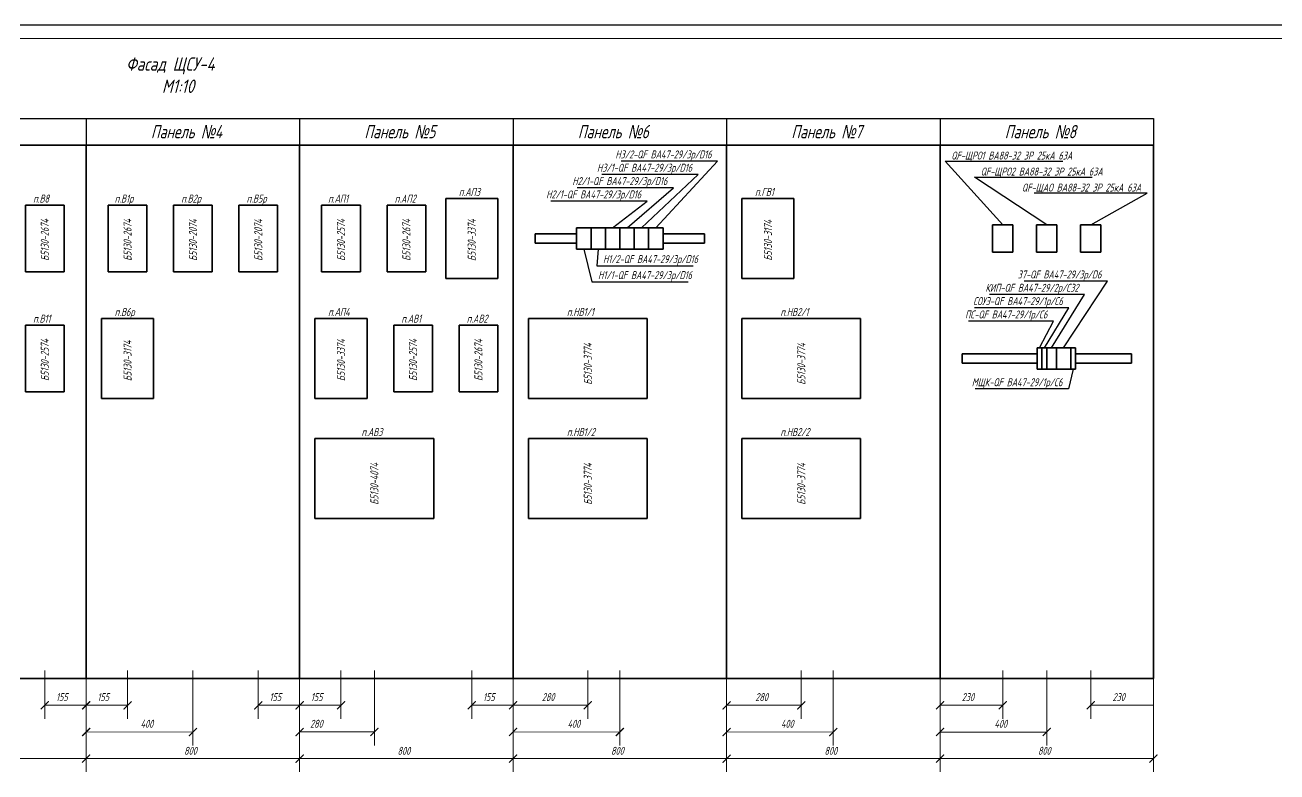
# Model space of a CAD drawing. Header units: millimetres. Extents: x -14296 to 10264, y -13087 to -5602.
# Drawn here: x -6111.9 to -5642.7, y -12772.7 to -12492.7 of the extents above; entities that cross this region are included whole.
import ezdxf
from ezdxf import colors
from ezdxf.entities.mleader import LeaderData, LeaderLine
from ezdxf.math import Vec2, Vec3

# ---------------------------------------------------------------- set-up
doc = ezdxf.new("R2010")
doc.units = ezdxf.units.MM
for name, color, linetype, lineweight in [('Линия выноска', 137, 'Continuous', 25), ('Размерная', 4, 'Continuous', 25), ('Рамка толстая', 7, 'Continuous', 15), ('Рамка тонкая', 5, 'Continuous', 25), ('Текст', 7, 'Continuous', 20), ('Элемент эл. схем', 7, 'Continuous', 35)]:
    doc.layers.add(name, color=color, linetype=linetype, lineweight=lineweight)
doc.styles.add('GOST', font='GOST.shx', dxfattribs={"oblique": 15, "height": 3.5})
doc.styles.add('Simplex', font='simplex.shx', dxfattribs={"width": 0.7, "oblique": 15})

# ---------------------------------------------------------------- blocks, each defined once
blk = doc.blocks.new('_ArchTick')
at = {"color": 0, "const_width": 0.15}
blk.add_lwpolyline([(-0.5, -0.5), (0.5, 0.5)], dxfattribs=at)
blk = doc.blocks.new('A$C5FA843D6')
at = {"layer": 'Рамка толстая'}
blk.add_line((1256, 589), (20, 589), dxfattribs=at)
at = {"layer": 'Рамка тонкая'}
blk.add_line((1261, 594), (0, 594), dxfattribs=at)
blk = doc.blocks.new('_None')

msp = doc.modelspace()

# ---------------------------------------------------------------- linework, layer by layer
at = {"layer": 'Размерная', "lineweight": 18}
for p, q in [((-6104.49835, -12734.75121), (-6104.4964, -12752.75829)), ((-6088.9972, -12734.74064), (-6088.99768, -12772.73634)), ((-6088.9972, -12734.74064), (-6088.99768, -12772.73634)), ((-6088.9972, -12734.74064), (-6088.99768, -12772.73634)), ((-6088.9972, -12734.74064), (-6088.99768, -12772.73634)), ((-6073.49613, -12734.75221), (-6073.49807, -12752.75929)), ((-6048.99684, -12734.75081), (-6048.99878, -12762.75931)), ((-6024.49835, -12734.75221), (-6024.4964, -12752.75929)), ((-6008.9972, -12734.74064), (-6008.99768, -12772.73634)), ((-6008.9972, -12734.74064), (-6008.99768, -12772.73634)), ((-6008.9972, -12734.74064), (-6008.99768, -12772.73634)), ((-6008.9972, -12734.74064), (-6008.99768, -12772.73634)), ((-5993.49613, -12734.75121), (-5993.49807, -12752.75829)), ((-5980.99671, -12734.74981), (-5980.99865, -12762.7583)), ((-5944.49835, -12734.75121), (-5944.4964, -12752.75829)), ((-5928.9972, -12734.74064), (-5928.99768, -12772.73634)), ((-5928.9972, -12734.74064), (-5928.99768, -12772.73634)), ((-5928.9972, -12734.74064), (-5928.99768, -12772.73634)), ((-5928.9972, -12734.74064), (-5928.99768, -12772.73634)), ((-5900.99639, -12734.75422), (-5900.99833, -12752.7613)), ((-5888.99684, -12734.75282), (-5888.99878, -12762.76132)), ((-5848.9972, -12734.74064), (-5848.99768, -12772.73634)), ((-5848.9972, -12734.74064), (-5848.99768, -12772.73634)), ((-5848.9972, -12734.74064), (-5848.99768, -12772.73634)), ((-5848.9972, -12734.74064), (-5848.99768, -12772.73634)), ((-5820.99639, -12734.75422), (-5820.99833, -12752.7613)), ((-5808.99684, -12734.75282), (-5808.99878, -12762.76132)), ((-5768.9972, -12734.74064), (-5768.99768, -12772.73634)), ((-5768.9972, -12734.74064), (-5768.99768, -12772.73634)), ((-5768.9972, -12734.74064), (-5768.99768, -12772.73634)), ((-5768.9972, -12734.74064), (-5768.99768, -12772.73634)), ((-5745.4994, -12734.75523), (-5745.50134, -12752.76231)), ((-5728.99684, -12734.75383), (-5728.99878, -12762.76232)), ((-5712.4898, -12734.7559), (-5712.49174, -12752.76298)), ((-5688.9972, -12734.74064), (-5688.99768, -12772.73634)), ((-5688.9972, -12734.74064), (-5688.99768, -12772.73634)), ((-5688.9972, -12734.74064), (-5688.99768, -12772.73634)), ((-5688.9972, -12734.74064), (-5688.99768, -12772.73634)), ((-6088.99859, -12747.75121), (-6104.49801, -12747.75018)), ((-6088.99859, -12747.75121), (-6104.49801, -12747.75018)), ((-6088.99859, -12747.75121), (-6104.49694, -12747.75122)), ((-6088.99588, -12747.75221), (-6073.49646, -12747.75118)), ((-6088.99588, -12747.75221), (-6073.49646, -12747.75118)), ((-6088.99588, -12747.75221), (-6073.49753, -12747.75223)), ((-6008.99859, -12747.75221), (-6024.49801, -12747.75118)), ((-6008.99859, -12747.75221), (-6024.49801, -12747.75118)), ((-6008.99859, -12747.75221), (-6024.49694, -12747.75223)), ((-6008.99588, -12747.75121), (-5993.49646, -12747.75018)), ((-6008.99588, -12747.75121), (-5993.49646, -12747.75018)), ((-6008.99588, -12747.75121), (-5993.49753, -12747.75122)), ((-5928.99859, -12747.75121), (-5944.49801, -12747.75018)), ((-5928.99859, -12747.75121), (-5944.49801, -12747.75018)), ((-5928.99859, -12747.75121), (-5944.49694, -12747.75122)), ((-5928.99465, -12747.75422), (-5913.49523, -12747.75319)), ((-5928.99465, -12747.75422), (-5913.49523, -12747.75319)), ((-5928.99465, -12747.75422), (-5900.99779, -12747.75472)), ((-5848.99465, -12747.75422), (-5820.99779, -12747.75472)), ((-5768.99736, -12747.75794), (-5753.49794, -12747.75692)), ((-5768.99736, -12747.75794), (-5753.49794, -12747.75692)), ((-5768.99736, -12747.75794), (-5745.50446, -12747.75796)), ((-5712.49121, -12747.75594), (-5696.99179, -12747.75491)), ((-5712.49121, -12747.75594), (-5696.99179, -12747.75491)), ((-5712.49121, -12747.75594), (-5688.9983, -12747.75595)), ((-6088.99589, -12757.75223), (-6048.99843, -12757.7552)), ((-6008.99589, -12757.75122), (-5980.9983, -12757.75145)), ((-5928.99589, -12757.75424), (-5888.99843, -12757.75721)), ((-5848.99589, -12757.75424), (-5808.99843, -12757.75721)), ((-5768.99589, -12757.75524), (-5728.99843, -12757.75821)), ((-6168.99773, -12767.73634), (-6088.99773, -12767.73734)), ((-6088.99773, -12767.73634), (-6008.99773, -12767.73734)), ((-6008.99773, -12767.73634), (-5928.99773, -12767.73734)), ((-5928.99773, -12767.73634), (-5848.99773, -12767.73734)), ((-5848.99773, -12767.73634), (-5768.99773, -12767.73734)), ((-5768.99773, -12767.73634), (-5688.99773, -12767.73734))]:
    msp.add_line(p, q, dxfattribs=at)
at = {"layer": 'Рамка тонкая'}
for p, q in [((-6168.99724, -12527.74064), (-6088.99724, -12527.74064)), ((-6088.99724, -12527.74064), (-6008.99724, -12527.74064)), ((-6088.99724, -12527.74064), (-6088.99724, -12537.74064)), ((-6008.99724, -12527.74064), (-5928.99724, -12527.74064)), ((-6008.99724, -12527.74064), (-6008.99724, -12537.74064)), ((-5928.99724, -12527.74064), (-5848.99724, -12527.74064)), ((-5928.99724, -12527.74064), (-5928.99724, -12537.74064)), ((-5848.99724, -12527.74064), (-5768.99724, -12527.74064)), ((-5848.99724, -12527.74064), (-5848.99724, -12537.74064)), ((-5768.99724, -12527.74064), (-5688.99724, -12527.74064)), ((-5768.99724, -12527.74064), (-5768.99724, -12537.74064)), ((-5688.99724, -12527.74064), (-5688.99724, -12537.74064))]:
    msp.add_line(p, q, dxfattribs=at)
at = {"layer": 'Элемент эл. схем'}
for p, q in [((-6088.99724, -12537.74064), (-6168.99724, -12537.74064)), ((-6088.99724, -12537.74064), (-6088.99724, -12737.74064)), ((-6008.99724, -12537.74064), (-6088.99724, -12537.74064)), ((-6008.99724, -12537.74064), (-6008.99724, -12737.74064)), ((-5928.99724, -12537.74064), (-6008.99724, -12537.74064)), ((-5928.99724, -12537.74064), (-5928.99724, -12737.74064)), ((-5848.99724, -12537.74064), (-5928.99724, -12537.74064)), ((-5848.99724, -12537.74064), (-5848.99724, -12737.74064)), ((-5768.99724, -12537.74064), (-5848.99724, -12537.74064)), ((-5768.99724, -12537.74064), (-5768.99724, -12737.74064)), ((-5688.99724, -12537.74064), (-5768.99724, -12537.74064)), ((-5688.99724, -12537.74064), (-5688.99724, -12737.74064)), ((-5954.2521, -12557.74076), (-5954.2521, -12587.74076)), ((-5934.7521, -12557.74076), (-5954.2521, -12557.74076)), ((-5934.7521, -12587.74076), (-5934.7521, -12557.74076)), ((-5843.24671, -12557.74076), (-5843.24671, -12587.74076)), ((-5823.74671, -12557.74076), (-5843.24671, -12557.74076)), ((-5823.74671, -12587.74076), (-5823.74671, -12557.74076)), ((-6111.7521, -12560.23949), (-6111.7521, -12585.23949)), ((-6097.2521, -12560.23949), (-6111.7521, -12560.23949)), ((-6097.2521, -12585.23949), (-6097.2521, -12560.23949)), ((-6080.74671, -12560.23949), (-6080.74671, -12585.23949)), ((-6066.24671, -12560.23949), (-6080.74671, -12560.23949)), ((-6066.24671, -12585.23949), (-6066.24671, -12560.23949)), ((-6056.24684, -12560.23949), (-6056.24684, -12585.23949)), ((-6041.74684, -12560.23949), (-6056.24684, -12560.23949)), ((-6041.74684, -12585.23949), (-6041.74684, -12560.23949)), ((-6031.7521, -12560.23949), (-6031.7521, -12585.23949)), ((-6017.2521, -12560.23949), (-6031.7521, -12560.23949)), ((-6017.2521, -12585.23949), (-6017.2521, -12560.23949)), ((-6000.74671, -12560.24076), (-6000.74671, -12585.24076)), ((-5986.24671, -12560.24076), (-6000.74671, -12560.24076)), ((-5986.24671, -12585.24076), (-5986.24671, -12560.24076)), ((-5976.24684, -12560.24076), (-5976.24684, -12585.24076)), ((-5961.74684, -12560.24076), (-5976.24684, -12560.24076)), ((-5961.74684, -12585.24076), (-5961.74684, -12560.24076)), ((-5905.1994, -12568.74076), (-5905.1994, -12576.74076)), ((-5903.3994, -12568.74076), (-5905.1994, -12568.74076)), ((-5901.5994, -12568.74076), (-5903.3994, -12568.74076)), ((-5899.7994, -12568.74076), (-5901.5994, -12568.74076)), ((-5899.7994, -12568.74076), (-5899.7994, -12576.74076)), ((-5899.7994, -12568.74076), (-5899.7994, -12576.74076)), ((-5897.9994, -12568.74076), (-5899.7994, -12568.74076)), ((-5896.1994, -12568.74076), (-5897.9994, -12568.74076)), ((-5894.3994, -12568.74076), (-5896.1994, -12568.74076)), ((-5894.3994, -12568.74076), (-5894.3994, -12576.74076)), ((-5894.3994, -12568.74076), (-5894.3994, -12576.74076)), ((-5892.5994, -12568.74076), (-5894.3994, -12568.74076)), ((-5890.7994, -12568.74076), (-5892.5994, -12568.74076)), ((-5888.9994, -12568.74076), (-5890.7994, -12568.74076)), ((-5888.9994, -12568.74076), (-5888.9994, -12576.74076)), ((-5888.9994, -12568.74076), (-5888.9994, -12576.74076)), ((-5887.1994, -12568.74076), (-5888.9994, -12568.74076)), ((-5885.3994, -12568.74076), (-5887.1994, -12568.74076)), ((-5883.5994, -12568.74076), (-5885.3994, -12568.74076)), ((-5883.5994, -12568.74076), (-5883.5994, -12576.74076)), ((-5883.5994, -12568.74076), (-5883.5994, -12576.74076)), ((-5881.7994, -12568.74076), (-5883.5994, -12568.74076)), ((-5879.9994, -12568.74076), (-5881.7994, -12568.74076)), ((-5878.1994, -12568.74076), (-5879.9994, -12568.74076)), ((-5878.1994, -12568.74076), (-5878.1994, -12576.74076)), ((-5878.1994, -12568.74076), (-5878.1994, -12576.74076)), ((-5876.3994, -12568.74076), (-5878.1994, -12568.74076)), ((-5874.5994, -12568.74076), (-5876.3994, -12568.74076)), ((-5872.7994, -12568.74076), (-5874.5994, -12568.74076)), ((-5872.7994, -12568.74076), (-5872.7994, -12576.74076)), ((-5872.7994, -12568.74076), (-5872.7994, -12576.74076)), ((-5741.6994, -12567.64076), (-5749.2994, -12567.64076)), ((-5749.2994, -12567.64076), (-5749.2994, -12577.84076)), ((-5741.6994, -12577.84076), (-5741.6994, -12567.64076)), ((-5725.1994, -12567.64076), (-5732.7994, -12567.64076)), ((-5732.7994, -12567.64076), (-5732.7994, -12577.84076)), ((-5725.1994, -12577.84076), (-5725.1994, -12567.64076)), ((-5708.6994, -12567.64076), (-5716.2994, -12567.64076)), ((-5716.2994, -12567.64076), (-5716.2994, -12577.84076)), ((-5708.6994, -12577.84076), (-5708.6994, -12567.64076)), ((-5920.74671, -12574.49076), (-5920.74671, -12570.99076)), ((-5920.74671, -12570.99076), (-5905.1994, -12570.99076)), ((-5872.7994, -12570.99076), (-5857.2521, -12570.99076)), ((-5857.2521, -12570.99076), (-5857.2521, -12574.49076)), ((-5905.1994, -12574.49076), (-5920.74671, -12574.49076)), ((-5905.1994, -12576.74076), (-5903.3994, -12576.74076)), ((-5903.3994, -12576.74076), (-5901.5994, -12576.74076)), ((-5901.5994, -12576.74076), (-5899.7994, -12576.74076)), ((-5899.7994, -12576.74076), (-5897.9994, -12576.74076)), ((-5897.9994, -12576.74076), (-5896.1994, -12576.74076)), ((-5896.1994, -12576.74076), (-5894.3994, -12576.74076)), ((-5894.3994, -12576.74076), (-5892.5994, -12576.74076)), ((-5892.5994, -12576.74076), (-5890.7994, -12576.74076)), ((-5890.7994, -12576.74076), (-5888.9994, -12576.74076)), ((-5888.9994, -12576.74076), (-5887.1994, -12576.74076)), ((-5887.1994, -12576.74076), (-5885.3994, -12576.74076)), ((-5885.3994, -12576.74076), (-5883.5994, -12576.74076)), ((-5883.5994, -12576.74076), (-5881.7994, -12576.74076)), ((-5881.7994, -12576.74076), (-5879.9994, -12576.74076)), ((-5879.9994, -12576.74076), (-5878.1994, -12576.74076)), ((-5878.1994, -12576.74076), (-5876.3994, -12576.74076)), ((-5876.3994, -12576.74076), (-5874.5994, -12576.74076)), ((-5874.5994, -12576.74076), (-5872.7994, -12576.74076)), ((-5857.2521, -12574.49076), (-5872.7994, -12574.49076)), ((-5749.2994, -12577.84076), (-5741.6994, -12577.84076)), ((-5732.7994, -12577.84076), (-5725.1994, -12577.84076)), ((-5716.2994, -12577.84076), (-5708.6994, -12577.84076)), ((-6111.7521, -12585.23949), (-6097.2521, -12585.23949)), ((-6080.74671, -12585.23949), (-6066.24671, -12585.23949)), ((-6056.24684, -12585.23949), (-6041.74684, -12585.23949)), ((-6031.7521, -12585.23949), (-6017.2521, -12585.23949)), ((-6000.74671, -12585.24076), (-5986.24671, -12585.24076)), ((-5976.24684, -12585.24076), (-5961.74684, -12585.24076)), ((-5954.2521, -12587.74076), (-5934.7521, -12587.74076)), ((-5843.24671, -12587.74076), (-5823.74671, -12587.74076)), ((-6111.7521, -12605.2394), (-6111.7521, -12630.2394)), ((-6097.2521, -12605.2394), (-6111.7521, -12605.2394)), ((-6097.2521, -12630.2394), (-6097.2521, -12605.2394)), ((-6083.24671, -12602.74066), (-6083.24671, -12632.74066)), ((-6063.74671, -12602.74066), (-6083.24671, -12602.74066)), ((-6063.74671, -12632.74066), (-6063.74671, -12602.74066)), ((-6003.24671, -12602.74066), (-6003.24671, -12632.74066)), ((-5983.74671, -12602.74066), (-6003.24671, -12602.74066)), ((-5983.74671, -12632.74066), (-5983.74671, -12602.74066)), ((-5973.74684, -12605.2394), (-5973.74684, -12630.2394)), ((-5959.24684, -12605.2394), (-5973.74684, -12605.2394)), ((-5959.24684, -12630.2394), (-5959.24684, -12605.2394)), ((-5949.2521, -12605.2394), (-5949.2521, -12630.2394)), ((-5934.7521, -12605.2394), (-5949.2521, -12605.2394)), ((-5934.7521, -12630.2394), (-5934.7521, -12605.2394)), ((-5923.24671, -12602.74085), (-5923.24671, -12632.74085)), ((-5878.74671, -12602.74085), (-5923.24671, -12602.74085)), ((-5878.74671, -12632.74085), (-5878.74671, -12602.74085)), ((-5843.24671, -12602.74085), (-5843.24671, -12632.74085)), ((-5798.74671, -12602.74085), (-5843.24671, -12602.74085)), ((-5798.74671, -12632.74085), (-5798.74671, -12602.74085)), ((-5760.74671, -12619.49085), (-5760.74671, -12615.99085)), ((-5760.74671, -12615.99085), (-5732.5994, -12615.99085)), ((-5730.7994, -12613.74085), (-5732.5994, -12613.74085)), ((-5732.5994, -12613.74085), (-5732.5994, -12621.74085)), ((-5732.5994, -12613.74085), (-5732.5994, -12621.74085)), ((-5728.9994, -12613.74085), (-5730.7994, -12613.74085)), ((-5730.7994, -12613.74085), (-5730.7994, -12621.74085)), ((-5730.7994, -12613.74085), (-5730.7994, -12621.74085)), ((-5728.9994, -12613.74085), (-5728.9994, -12621.74085)), ((-5728.9994, -12613.74085), (-5728.9994, -12621.74085)), ((-5727.1994, -12613.74085), (-5728.9994, -12613.74085)), ((-5725.3994, -12613.74085), (-5727.1994, -12613.74085)), ((-5725.3994, -12613.74085), (-5725.3994, -12621.74085)), ((-5725.3994, -12613.74085), (-5725.3994, -12621.74085)), ((-5723.5994, -12613.74085), (-5725.3994, -12613.74085)), ((-5721.7994, -12613.74085), (-5723.5994, -12613.74085)), ((-5719.9994, -12613.74085), (-5721.7994, -12613.74085)), ((-5719.9994, -12613.74085), (-5719.9994, -12621.74085)), ((-5719.9994, -12613.74085), (-5719.9994, -12621.74085)), ((-5719.9994, -12613.74085), (-5719.9994, -12621.74085)), ((-5718.1994, -12615.99085), (-5697.2521, -12615.99085)), ((-5697.2521, -12615.99085), (-5697.2521, -12619.49085)), ((-5732.5994, -12619.49085), (-5760.74671, -12619.49085)), ((-5697.2521, -12619.49085), (-5718.1994, -12619.49085)), ((-5732.5994, -12621.74085), (-5730.7994, -12621.74085)), ((-5730.7994, -12621.74085), (-5728.9994, -12621.74085)), ((-5728.9994, -12621.74085), (-5727.1994, -12621.74085)), ((-5727.1994, -12621.74085), (-5725.3994, -12621.74085)), ((-5725.3994, -12621.74085), (-5723.5994, -12621.74085)), ((-5723.5994, -12621.74085), (-5721.7994, -12621.74085)), ((-5721.7994, -12621.74085), (-5719.9994, -12621.74085)), ((-6111.7521, -12630.2394), (-6097.2521, -12630.2394)), ((-5973.74684, -12630.2394), (-5959.24684, -12630.2394)), ((-5949.2521, -12630.2394), (-5934.7521, -12630.2394)), ((-6083.24671, -12632.74066), (-6063.74671, -12632.74066)), ((-6003.24671, -12632.74066), (-5983.74671, -12632.74066)), ((-5923.24671, -12632.74085), (-5878.74671, -12632.74085)), ((-5843.24671, -12632.74085), (-5798.74671, -12632.74085)), ((-6003.24671, -12647.74076), (-6003.24671, -12677.74076)), ((-5958.74671, -12647.74076), (-6003.24671, -12647.74076)), ((-5958.74671, -12677.74076), (-5958.74671, -12647.74076)), ((-5923.24671, -12647.74076), (-5923.24671, -12677.74076)), ((-5878.74671, -12647.74076), (-5923.24671, -12647.74076)), ((-5878.74671, -12677.74076), (-5878.74671, -12647.74076)), ((-5843.24671, -12647.74076), (-5843.24671, -12677.74076)), ((-5798.74671, -12647.74076), (-5843.24671, -12647.74076)), ((-5798.74671, -12677.74076), (-5798.74671, -12647.74076)), ((-6003.24671, -12677.74076), (-5958.74671, -12677.74076)), ((-5923.24671, -12677.74076), (-5878.74671, -12677.74076)), ((-5843.24671, -12677.74076), (-5798.74671, -12677.74076)), ((-6168.99724, -12737.74064), (-6088.99724, -12737.74064)), ((-6088.99724, -12737.74064), (-6008.99724, -12737.74064)), ((-6008.99724, -12737.74064), (-5928.99724, -12737.74064)), ((-5928.99724, -12737.74064), (-5848.99724, -12737.74064)), ((-5848.99724, -12737.74064), (-5768.99724, -12737.74064)), ((-5768.99724, -12737.74064), (-5688.99724, -12737.74064))]:
    msp.add_line(p, q, dxfattribs=at)
at = {"layer": 'Элемент эл. схем', "color": 1}
for p, q in [((-5718.1994, -12613.74085), (-5719.9994, -12613.74085)), ((-5718.1994, -12613.74085), (-5718.1994, -12621.74085)), ((-5719.9994, -12621.74085), (-5718.1994, -12621.74085))]:
    msp.add_line(p, q, dxfattribs=at)

# ---------------------------------------------------------------- block references
msp.add_blockref('A$C5FA843D6', (-6505.71622, -13086.74065))
at = {"layer": 'Размерная', "lineweight": 18, "xscale": 2.99999999999979, "yscale": 2.99999999999979, "zscale": 2.99999999999979, "rotation": 179.9990485792585}
for p in [(-6104.49694, -12747.75122), (-6088.99588, -12747.75221), (-6073.49798, -12747.75271), (-6024.49694, -12747.75223), (-6008.99736, -12747.74642), (-5993.49798, -12747.75171), (-5944.49695, -12747.68891), (-5928.99859, -12747.75121), (-5900.99824, -12747.75472), (-5848.99859, -12747.75121), (-5820.99824, -12747.75472), (-5768.99876, -12747.75641), (-5768.99465, -12747.75523), (-5745.50126, -12747.75573), (-5712.49166, -12747.75639), (-6088.99589, -12757.75223), (-6048.9987, -12757.75272), (-6008.99589, -12757.75122), (-5980.99857, -12757.75172), (-5928.99589, -12757.75424), (-5888.9987, -12757.75473), (-5848.99589, -12757.75424), (-5808.9987, -12757.75473), (-5768.99589, -12757.75524), (-5728.9987, -12757.75574), (-6088.99785, -12767.73734), (-6088.99785, -12767.73734), (-6008.99785, -12767.73734), (-6008.99785, -12767.73734), (-5928.99785, -12767.73734), (-5928.99785, -12767.73734), (-5848.99785, -12767.73734), (-5848.99785, -12767.73734), (-5768.99785, -12767.73734), (-5768.99785, -12767.73734), (-5688.99785, -12767.73734), (-5688.99785, -12767.73734)]:
    msp.add_blockref('_ArchTick', p, dxfattribs=at)

# ---------------------------------------------------------------- texts
at = {"layer": 'Текст', "linetype": 'Continuous', "lineweight": 20, "style": 'Simplex', "oblique": 15, "width": 0.7}
for s, p in [('п.АП3', (-5949.33733, -12556.81228)), ('п.ГВ1', (-5838.33194, -12556.81228)), ('п.В8', (-6108.87892, -12559.31101)), ('п.В1р', (-6078.33194, -12559.31101)), ('п.В2р', (-6053.37367, -12559.31101)), ('п.В5р', (-6028.87892, -12559.31101)), ('п.АП1', (-5998.33194, -12559.31228)), ('п.АП2', (-5973.37367, -12559.31228)), ('п.В11', (-6108.87892, -12604.31092)), ('п.В6р', (-6078.33194, -12601.81218)), ('п.АП4', (-5998.33194, -12601.81218)), ('п.АВ1', (-5970.87367, -12604.31092)), ('п.АВ2', (-5946.37892, -12604.31092)), ('п.НВ1/1', (-5908.83194, -12601.81237)), ('п.НВ2/1', (-5828.83194, -12601.81237)), ('п.АВ3', (-5985.83194, -12646.81228)), ('п.НВ1/2', (-5908.83194, -12646.81228)), ('п.НВ2/2', (-5828.83194, -12646.81228))]:
    msp.add_text(s, height=3, rotation=359.9990486, dxfattribs=at).set_placement(p)
at = {"layer": 'Текст', "style": 'Simplex', "oblique": 15, "width": 0.7}
for s, rotation, p in [('155', 0.0009514, (-6100.31364, -12746.17124)), ('155', 359.9990486, (-6084.82369, -12746.17213)), ('155', 0.0009514, (-6020.31364, -12746.17225)), ('155', 359.9990486, (-6004.82369, -12746.17112)), ('155', 0.0009514, (-5940.31364, -12746.17124)), ('280', 359.9990486, (-5918.24144, -12746.17414)), ('280', 359.9990486, (-5838.24144, -12746.17414)), ('230', 359.9990486, (-5760.88466, -12746.17786)), ('230', 359.9990486, (-5704.3785, -12746.17585)), ('400', 359.9990486, (-6068.62231, -12756.17214)), ('280', 359.9990486, (-6005.10981, -12756.17114)), ('400', 359.9990486, (-5908.62231, -12756.17415)), ('400', 359.9990486, (-5828.62231, -12756.17516)), ('400', 359.9990486, (-5748.62231, -12756.17516)), ('800', 359.9990486, (-6052.31173, -12766.31254)), ('800', 359.9990486, (-5972.31173, -12766.31254)), ('800', 359.9990486, (-5892.31173, -12766.31254)), ('800', 359.9990486, (-5812.31173, -12766.31254)), ('800', 359.9990486, (-5732.31173, -12766.31254))]:
    msp.add_text(s, height=3, rotation=rotation, dxfattribs=at).set_placement(p)
at = {"layer": 'Текст', "char_height": 5, "attachment_point": 1}
for s, width, insert, style in [('\\pi89.5;Фасад ЩСУ-4\\P\\pi102.93;М1:10', 220, (-6163.53204, -12504.86073), 'GOST'), ('\\pi24.272;Панель {\\fArial|b0|i0|c204|p34;№}4', 80, (-6088.99724, -12530.18852), 'Simplex'), ('\\pi24.272;Панель {\\fArial|b0|i0|c204|p34;№}5', 80, (-6008.99724, -12530.18852), 'Simplex'), ('\\pi24.272;Панель {\\fArial|b0|i0|c204|p34;№}6', 80, (-5928.99724, -12530.18852), 'Simplex'), ('\\pi24.272;Панель {\\fArial|b0|i0|c204|p34;№}7', 80, (-5848.99724, -12530.18852), 'Simplex'), ('\\pi24.272;Панель {\\fArial|b0|i0|c204|p34;№}8', 80, (-5768.99724, -12530.18852), 'Simplex')]:
    msp.add_mtext_dynamic_manual_height_columns(s, width=width, gutter_width=12.5, heights=[0], dxfattribs=dict(at, insert=insert, style=style))
at = {"layer": 'Текст', "char_height": 3, "attachment_point": 1, "rotation": 90, "style": 'Simplex'}
for s, width, insert in [('\\pi4.0544;{\\W0.6;Б5130-2674}', 25.1126004, (-6105.99857, -12585.23949)), ('\\pi4.0544;{\\W0.6;Б5130-2674}', 25.1126004, (-6074.99318, -12585.23949)), ('\\pi4.0544;{\\W0.6;Б5130-2074}', 25.1126004, (-6050.49331, -12585.23949)), ('\\pi4.0544;{\\W0.6;Б5130-2074}', 25.1126004, (-6025.99857, -12585.23949)), ('\\pi4.0544;{\\W0.6;Б5130-2574}', 25.1126004, (-5994.99318, -12585.24076)), ('\\pi4.0544;{\\W0.6;Б5130-2674}', 25.1126004, (-5970.49331, -12585.24076)), ('\\pi6.4981;{\\W0.6;Б5130-3374}', 30, (-5945.99857, -12587.74076)), ('\\pi6.6695;{\\W0.6;Б5130-3174}', 30, (-5834.99318, -12587.74076)), ('\\pi4.0544;{\\W0.6;Б5130-2574}', 25.1126004, (-6105.99857, -12630.2394)), ('\\pi6.4981;{\\W0.6;Б5130-3374}', 30, (-5994.99318, -12632.74066)), ('\\pi4.0544;{\\W0.6;Б5130-2574}', 25.1126004, (-5967.99331, -12630.2394)), ('\\pi4.0544;{\\W0.6;Б5130-2674}', 25.1126004, (-5943.49857, -12630.2394)), ('\\pi5.1481;Б5130-3774', 30, (-5902.49318, -12632.74085)), ('\\pi5.1481;Б5130-3774', 30, (-5822.49318, -12632.74085)), ('\\pi5.1481;Б5130-4074', 30, (-5982.49318, -12677.74076)), ('\\pi5.1481;Б5130-3774', 30, (-5902.49318, -12677.74076)), ('\\pi5.1481;Б5130-3774', 30, (-5822.49318, -12677.74076))]:
    msp.add_mtext_dynamic_manual_height_columns(s, width=width, gutter_width=12.5, heights=[0], dxfattribs=dict(at, insert=insert))
at = {"layer": 'Текст', "color": 1, "insert": (-6074.99318, -12632.74066), "char_height": 3, "attachment_point": 1, "rotation": 90, "style": 'Simplex'}
msp.add_mtext_dynamic_manual_height_columns('\\pi6.498;{\\W0.6;Б5130-3174}', width=30, gutter_width=12.5, heights=[0], dxfattribs=at)

# ---------------------------------------------------------------- leaders
at = {"layer": 'Линия выноска'}
ml = msp.add_multileader_mtext('Standard', dxfattribs=at)
ml.set_content('Н3/2-QF ВА47-29/3р/D16', color=2, style='Simplex')
ml.set_leader_properties()
ml.set_arrow_properties(name='NONE')
ml.build(insert=Vec2(0, 0))
ml.multileader.update_dxf_attribs({"text_left_attachment_type": 6, "text_right_attachment_type": 6, "dogleg_length": 0.62405, "arrow_head_size": 0.6})
ctx = ml.context
ctx.base_point, ctx.char_height, ctx.arrow_head_size, ctx.plane_origin = Vec3(-5901.6339, -12543.74076), 3, 0.6, Vec3(-5917.08474, -12579.60047)
ctx.left_attachment, ctx.right_attachment, ctx.text_align_type = 6, 6, 2
notes = []
notes.append((ctx, [(1, (1, 1, 0), (-5852.33286, -12543.74076), (-1, 0), 0.31202, [(0, [(-5875.4994, -12568.74076)], 0, [])])]))
ctx.mtext.insert, ctx.mtext.alignment, ctx.mtext.flow_direction = Vec3(-5854.64489, -12539.74076), 3, 5
ml = msp.add_multileader_mtext('Standard', dxfattribs=at)
ml.set_content('QF-ЩРО1 ВА88-32 3Р 25кА 63А', color=2, style='Simplex')
ml.set_leader_properties()
ml.set_arrow_properties(name='NONE')
ml.build(insert=Vec2(0, 0))
ml.multileader.update_dxf_attribs({"text_left_attachment_type": 6, "text_right_attachment_type": 6, "dogleg_length": 0.62405, "arrow_head_size": 0.6})
ctx = ml.context
ctx.base_point, ctx.char_height, ctx.arrow_head_size, ctx.plane_origin = Vec3(-5766.78111, -12543.74076), 3, 0.6, Vec3(-5756.78474, -12571.60047)
ctx.left_attachment, ctx.right_attachment = 6, 6
notes.append((ctx, [(0, (1, 1, 0), (-5767.09313, -12543.74076), (1, 0), 0.31202, [(0, [(-5745.4994, -12567.64076)], 0, [])])]))
ctx.mtext.insert, ctx.mtext.flow_direction = Vec3(-5764.78111, -12540.16933), 5
ml = msp.add_multileader_mtext('Standard', dxfattribs=at)
ml.set_content('Н3/1-QF ВА47-29/3р/D16', color=2, style='Simplex')
ml.set_leader_properties()
ml.set_arrow_properties(name='NONE')
ml.build(insert=Vec2(0, 0))
ml.multileader.update_dxf_attribs({"text_left_attachment_type": 6, "text_right_attachment_type": 6, "dogleg_length": 0.62405, "arrow_head_size": 0.6})
ctx = ml.context
ctx.base_point, ctx.char_height, ctx.arrow_head_size, ctx.plane_origin = Vec3(-5908.52758, -12548.74076), 3, 0.6, Vec3(-5917.08474, -12573.60047)
ctx.left_attachment, ctx.right_attachment, ctx.text_align_type = 6, 6, 2
notes.append((ctx, [(1, (1, 1, 0), (-5859.62654, -12548.74076), (-1, 0), 0.31202, [(0, [(-5880.8994, -12568.74076)], 0, [])])]))
ctx.mtext.insert, ctx.mtext.alignment, ctx.mtext.flow_direction = Vec3(-5861.93856, -12544.74076), 3, 5
ml = msp.add_multileader_mtext('Standard', dxfattribs=at)
ml.set_content('Н2/1-QF ВА47-29/3р/D16', color=2, style='Simplex')
ml.set_leader_properties()
ml.set_arrow_properties(name='NONE')
ml.build(insert=Vec2(0, 0))
ml.multileader.update_dxf_attribs({"text_left_attachment_type": 6, "text_right_attachment_type": 6, "dogleg_length": 0.62405, "arrow_head_size": 0.6})
ctx = ml.context
ctx.base_point, ctx.char_height, ctx.arrow_head_size, ctx.plane_origin = Vec3(-5917.81516, -12553.74076), 3, 0.6, Vec3(-5917.08474, -12567.60047)
ctx.left_attachment, ctx.right_attachment, ctx.text_align_type = 6, 6, 2
notes.append((ctx, [(1, (1, 1, 0), (-5868.91412, -12553.74076), (-1, 0), 0.31202, [(0, [(-5886.2994, -12568.74076)], 0, [])])]))
ctx.mtext.insert, ctx.mtext.alignment, ctx.mtext.flow_direction = Vec3(-5871.22614, -12549.74076), 3, 5
ml = msp.add_multileader_mtext('Standard', dxfattribs=at)
ml.set_content('QF-ЩРО2 ВА88-32 3Р 25кА 63А', color=2, style='Simplex')
ml.set_leader_properties()
ml.set_arrow_properties(name='NONE')
ml.build(insert=Vec2(0, 0))
ml.multileader.update_dxf_attribs({"text_left_attachment_type": 6, "text_right_attachment_type": 6, "dogleg_length": 0.62405, "arrow_head_size": 0.6})
ctx = ml.context
ctx.base_point, ctx.char_height, ctx.arrow_head_size, ctx.plane_origin = Vec3(-5755.78111, -12549.74076), 3, 0.6, Vec3(-5744.78474, -12577.60047)
ctx.left_attachment, ctx.right_attachment = 6, 6
notes.append((ctx, [(0, (1, 1, 0), (-5756.09313, -12549.74076), (1, 0), 0.31202, [(0, [(-5728.9994, -12567.64076)], 0, [])])]))
ctx.mtext.insert, ctx.mtext.flow_direction = Vec3(-5753.78111, -12546.16933), 5
ml = msp.add_multileader_mtext('Standard', dxfattribs=at)
ml.set_content('Н2/1-QF ВА47-29/3р/D16', color=2, style='Simplex')
ml.set_leader_properties()
ml.set_arrow_properties(name='NONE')
ml.build(insert=Vec2(0, 0))
ml.multileader.update_dxf_attribs({"text_left_attachment_type": 6, "text_right_attachment_type": 6, "dogleg_length": 0.62405, "arrow_head_size": 0.6})
ctx = ml.context
ctx.base_point, ctx.char_height, ctx.arrow_head_size, ctx.plane_origin = Vec3(-5927.63348, -12558.74076), 3, 0.6, Vec3(-5917.08474, -12561.60047)
ctx.left_attachment, ctx.right_attachment, ctx.text_align_type = 6, 6, 2
notes.append((ctx, [(1, (1, 1, 0), (-5878.73245, -12558.74076), (-1, 0), 0.31202, [(0, [(-5891.6994, -12568.74076)], 0, [])])]))
ctx.mtext.insert, ctx.mtext.alignment, ctx.mtext.flow_direction = Vec3(-5881.04447, -12554.74076), 3, 5
ml = msp.add_multileader_mtext('Standard', dxfattribs=at)
ml.set_content('{\\W0.6;QF-ЩАО ВА88-32 3Р 25кА 63А}', color=2, style='Simplex')
ml.set_leader_properties()
ml.set_arrow_properties(name='NONE')
ml.build(insert=Vec2(0, 0))
ml.multileader.update_dxf_attribs({"text_left_attachment_type": 6, "text_right_attachment_type": 6, "dogleg_length": 0.62405, "arrow_head_size": 0.6})
ctx = ml.context
ctx.base_point, ctx.char_height, ctx.arrow_head_size, ctx.plane_origin = Vec3(-5740.72086, -12555.74076), 3, 0.6, Vec3(-5733.09677, -12583.60047)
ctx.left_attachment, ctx.right_attachment, ctx.text_align_type = 6, 6, 2
notes.append((ctx, [(1, (1, 1, 0), (-5691.31067, -12555.74076), (-1, 0), 0.31202, [(0, [(-5712.4994, -12567.64076)], 0, [])])]))
ctx.mtext.insert, ctx.mtext.alignment, ctx.mtext.flow_direction = Vec3(-5693.62269, -12552.16933), 3, 5
ml = msp.add_multileader_mtext('Standard', dxfattribs=at)
ml.set_content('Н1/1-QF ВА47-29/3р/D16', color=2, style='Simplex')
ml.set_leader_properties()
ml.set_arrow_properties(name='NONE')
ml.build(insert=Vec2(0, 0))
ml.multileader.update_dxf_attribs({"text_left_attachment_type": 6, "text_right_attachment_type": 6, "dogleg_length": 0.62405, "arrow_head_size": 0.6})
ctx = ml.context
ctx.base_point, ctx.char_height, ctx.arrow_head_size, ctx.plane_origin = Vec3(-5899.17074, -12588.99677), 3, 0.6, Vec3(-5917.08474, -12549.60047)
ctx.left_attachment, ctx.right_attachment = 6, 6
notes.append((ctx, [(0, (1, 1, 0), (-5899.48276, -12588.99677), (1, 0), 0.31202, [(0, [(-5902.4994, -12576.74076)], 0, [])])]))
ctx.mtext.insert, ctx.mtext.flow_direction = Vec3(-5897.17074, -12584.99677), 5
ml = msp.add_multileader_mtext('Standard', dxfattribs=at)
ml.set_content('Н1/2-QF ВА47-29/3р/D16', color=2, style='Simplex')
ml.set_leader_properties()
ml.set_arrow_properties(name='NONE')
ml.build(insert=Vec2(0, 0))
ml.multileader.update_dxf_attribs({"text_left_attachment_type": 6, "text_right_attachment_type": 6, "dogleg_length": 0.62405, "arrow_head_size": 0.6})
ctx = ml.context
ctx.base_point, ctx.char_height, ctx.arrow_head_size, ctx.plane_origin = Vec3(-5897.31681, -12582.99677), 3, 0.6, Vec3(-5917.08474, -12555.60047)
ctx.left_attachment, ctx.right_attachment = 6, 6
notes.append((ctx, [(0, (1, 1, 0), (-5897.62884, -12582.99677), (1, 0), 0.31202, [(0, [(-5897.0994, -12576.74076)], 0, [])])]))
ctx.mtext.insert, ctx.mtext.flow_direction = Vec3(-5895.31681, -12578.99677), 5
ml = msp.add_multileader_mtext('Standard', dxfattribs=at)
ml.set_content('37-QF ВА47-29/3р/D6', color=2, style='Simplex')
ml.set_leader_properties()
ml.set_arrow_properties(name='NONE')
ml.build(insert=Vec2(0, 0))
ml.multileader.update_dxf_attribs({"text_left_attachment_type": 6, "text_right_attachment_type": 6, "dogleg_length": 0.62405, "arrow_head_size": 0.6})
ctx = ml.context
ctx.base_point, ctx.char_height, ctx.arrow_head_size, ctx.plane_origin = Vec3(-5749.75997, -12588.74085), 3, 0.6, Vec3(-5749.38602, -12613.60056)
ctx.left_attachment, ctx.right_attachment, ctx.text_align_type = 6, 6, 2
notes.append((ctx, [(1, (1, 1, 0), (-5706.21205, -12588.74085), (-1, 0), 0.31202, [(0, [(-5722.6994, -12613.74085)], 0, [])])]))
ctx.mtext.insert, ctx.mtext.alignment, ctx.mtext.flow_direction = Vec3(-5708.52408, -12584.74085), 3, 5
at = {"layer": 'Линия выноска', "color": 1}
ml = msp.add_multileader_mtext('Standard', dxfattribs=at)
ml.set_content('КИП-QF ВА47-29/2р/С32', color=2, style='Simplex')
ml.set_leader_properties()
ml.set_arrow_properties(name='NONE')
ml.build(insert=Vec2(0, 0))
ml.multileader.update_dxf_attribs({"text_left_attachment_type": 6, "text_right_attachment_type": 6, "dogleg_length": 0.62405, "arrow_head_size": 0.6})
ctx = ml.context
ctx.base_point, ctx.char_height, ctx.arrow_head_size, ctx.plane_origin = Vec3(-5762.45769, -12593.74085), 3, 0.6, Vec3(-5757.9689, -12618.60056)
ctx.left_attachment, ctx.right_attachment, ctx.text_align_type = 6, 6, 2
notes.append((ctx, [(1, (1, 1, 0), (-5714.79493, -12593.74085), (-1, 0), 0.31202, [(0, [(-5727.1994, -12613.74085)], 0, [])])]))
ctx.mtext.insert, ctx.mtext.alignment, ctx.mtext.flow_direction = Vec3(-5717.10696, -12589.74085), 3, 5
at = {"layer": 'Линия выноска'}
ml = msp.add_multileader_mtext('Standard', dxfattribs=at)
ml.set_content('СОУЭ-QF ВА47-29/1р/С6', color=2, style='Simplex')
ml.set_leader_properties()
ml.set_arrow_properties(name='NONE')
ml.build(insert=Vec2(0, 0))
ml.multileader.update_dxf_attribs({"text_left_attachment_type": 6, "text_right_attachment_type": 6, "dogleg_length": 0.62405, "arrow_head_size": 0.6})
ctx = ml.context
ctx.base_point, ctx.char_height, ctx.arrow_head_size, ctx.plane_origin = Vec3(-5766.9851, -12598.74085), 3, 0.6, Vec3(-5757.9689, -12612.60056)
ctx.left_attachment, ctx.right_attachment, ctx.text_align_type = 6, 6, 2
notes.append((ctx, [(1, (1, 1, 0), (-5720.67546, -12598.74085), (-1, 0), 0.31202, [(0, [(-5729.8994, -12613.74085)], 0, [])])]))
ctx.mtext.insert, ctx.mtext.alignment, ctx.mtext.flow_direction = Vec3(-5722.98748, -12594.74085), 3, 5
ml = msp.add_multileader_mtext('Standard', dxfattribs=at)
ml.set_content('ПС-QF ВА47-29/1р/С6', color=2, style='Simplex')
ml.set_leader_properties()
ml.set_arrow_properties(name='NONE')
ml.build(insert=Vec2(0, 0))
ml.multileader.update_dxf_attribs({"text_left_attachment_type": 6, "text_right_attachment_type": 6, "dogleg_length": 0.62405, "arrow_head_size": 0.6})
ctx = ml.context
ctx.base_point, ctx.char_height, ctx.arrow_head_size, ctx.plane_origin = Vec3(-5769.48226, -12603.74085), 3, 0.6, Vec3(-5757.9689, -12606.60056)
ctx.left_attachment, ctx.right_attachment, ctx.text_align_type = 6, 6, 2
notes.append((ctx, [(1, (1, 1, 0), (-5726.48122, -12603.74085), (-1, 0), 0.31202, [(0, [(-5731.6994, -12613.74085)], 0, [])])]))
ctx.mtext.insert, ctx.mtext.alignment, ctx.mtext.flow_direction = Vec3(-5728.79324, -12599.74085), 3, 5
ml = msp.add_multileader_mtext('Standard', dxfattribs=at)
ml.set_content('{\\C1;МЩК-QF ВА47-29/1р/С6}', color=2, style='Simplex')
ml.set_leader_properties()
ml.set_arrow_properties(name='NONE')
ml.build(insert=Vec2(0, 0))
ml.multileader.update_dxf_attribs({"text_left_attachment_type": 6, "text_right_attachment_type": 6, "dogleg_length": 0.62405, "arrow_head_size": 0.6})
ctx = ml.context
ctx.base_point, ctx.char_height, ctx.arrow_head_size, ctx.plane_origin = Vec3(-5766.96659, -12629.14716), 3, 0.6, Vec3(-5752.35323, -12632.00687)
ctx.left_attachment, ctx.right_attachment, ctx.text_align_type = 6, 6, 2
notes.append((ctx, [(1, (1, 1, 0), (-5720.86556, -12629.14716), (-1, 0), 0.31202, [(0, [(-5719.0994, -12621.74085)], 0, [])])]))
ctx.mtext.insert, ctx.mtext.alignment, ctx.mtext.flow_direction = Vec3(-5723.17758, -12625.14716), 3, 5
for ctx, leaders in notes:
    for number, flags, end, landing, length, lines in leaders:
        leader = LeaderData()
        leader.index, (leader.has_last_leader_line, leader.has_dogleg_vector, leader.attachment_direction) = number, flags
        leader.last_leader_point, leader.dogleg_vector, leader.dogleg_length = Vec3(end), Vec3(landing), length
        for number, points, colour, breaks in lines:
            line = LeaderLine()
            line.index, line.vertices, line.color, line.breaks = number, Vec3.list(points), colors.encode_raw_color(colour), breaks
            leader.lines.append(line)
        ctx.leaders.append(leader)

doc.saveas('drawing.dxf')
